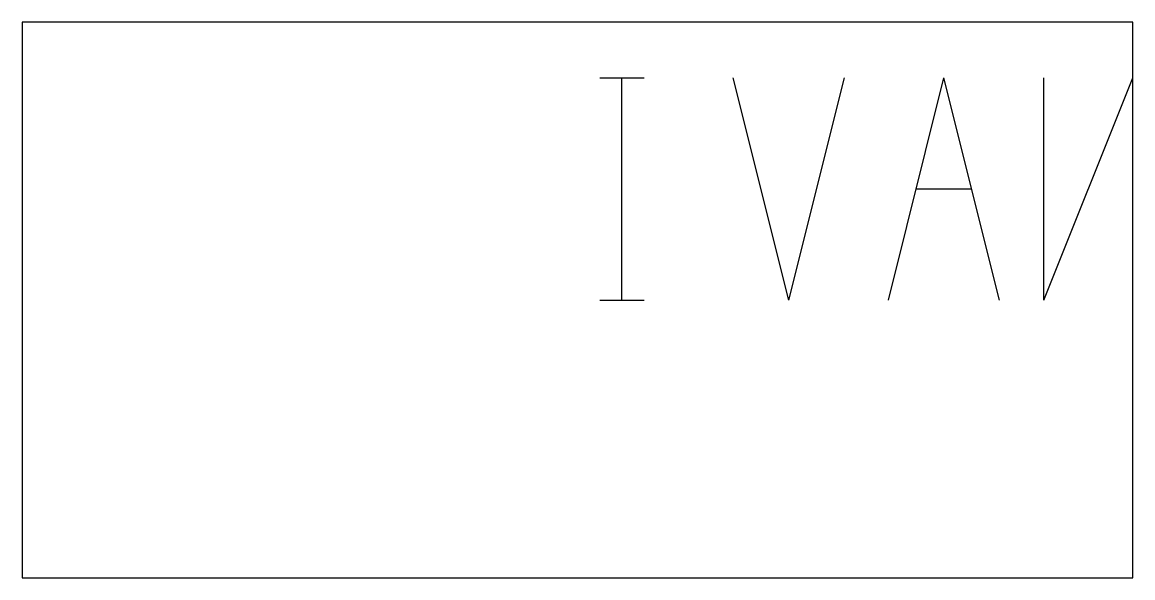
# Model space of a CAD drawing. Header units: metres. Extents: x -500 to 500, y -250 to 250.
import ezdxf

# ---------------------------------------------------------------- set-up
doc = ezdxf.new("R2010")
doc.units = ezdxf.units.M
doc.layers.add('Corte Exterior', color=1, linetype='Continuous')
doc.layers.add('Grabado', color=3, linetype='Continuous')

msp = doc.modelspace()

# ---------------------------------------------------------------- linework, layer by layer
at = {"layer": 'Corte Exterior'}
msp.add_lwpolyline([(-500, -250), (500, -250), (500, 250), (-500, 250)], close=True, dxfattribs=at)
at = {"layer": 'Grabado'}
for points in [[(20, 200), (60, 200)], [(40, 0), (40, 200)], [(140, 200), (190, 0)], [(240, 200), (190, 0)], [(280, 0), (330, 200)], [(380, 0), (330, 200)], [(420, 0), (420, 200)], [(420, 0), (500, 200)], [(500, 0), (500, 200)], [(305, 100), (355, 100)], [(20, 0), (60, 0)]]:
    msp.add_lwpolyline(points, dxfattribs=at)

doc.saveas('drawing.dxf')
